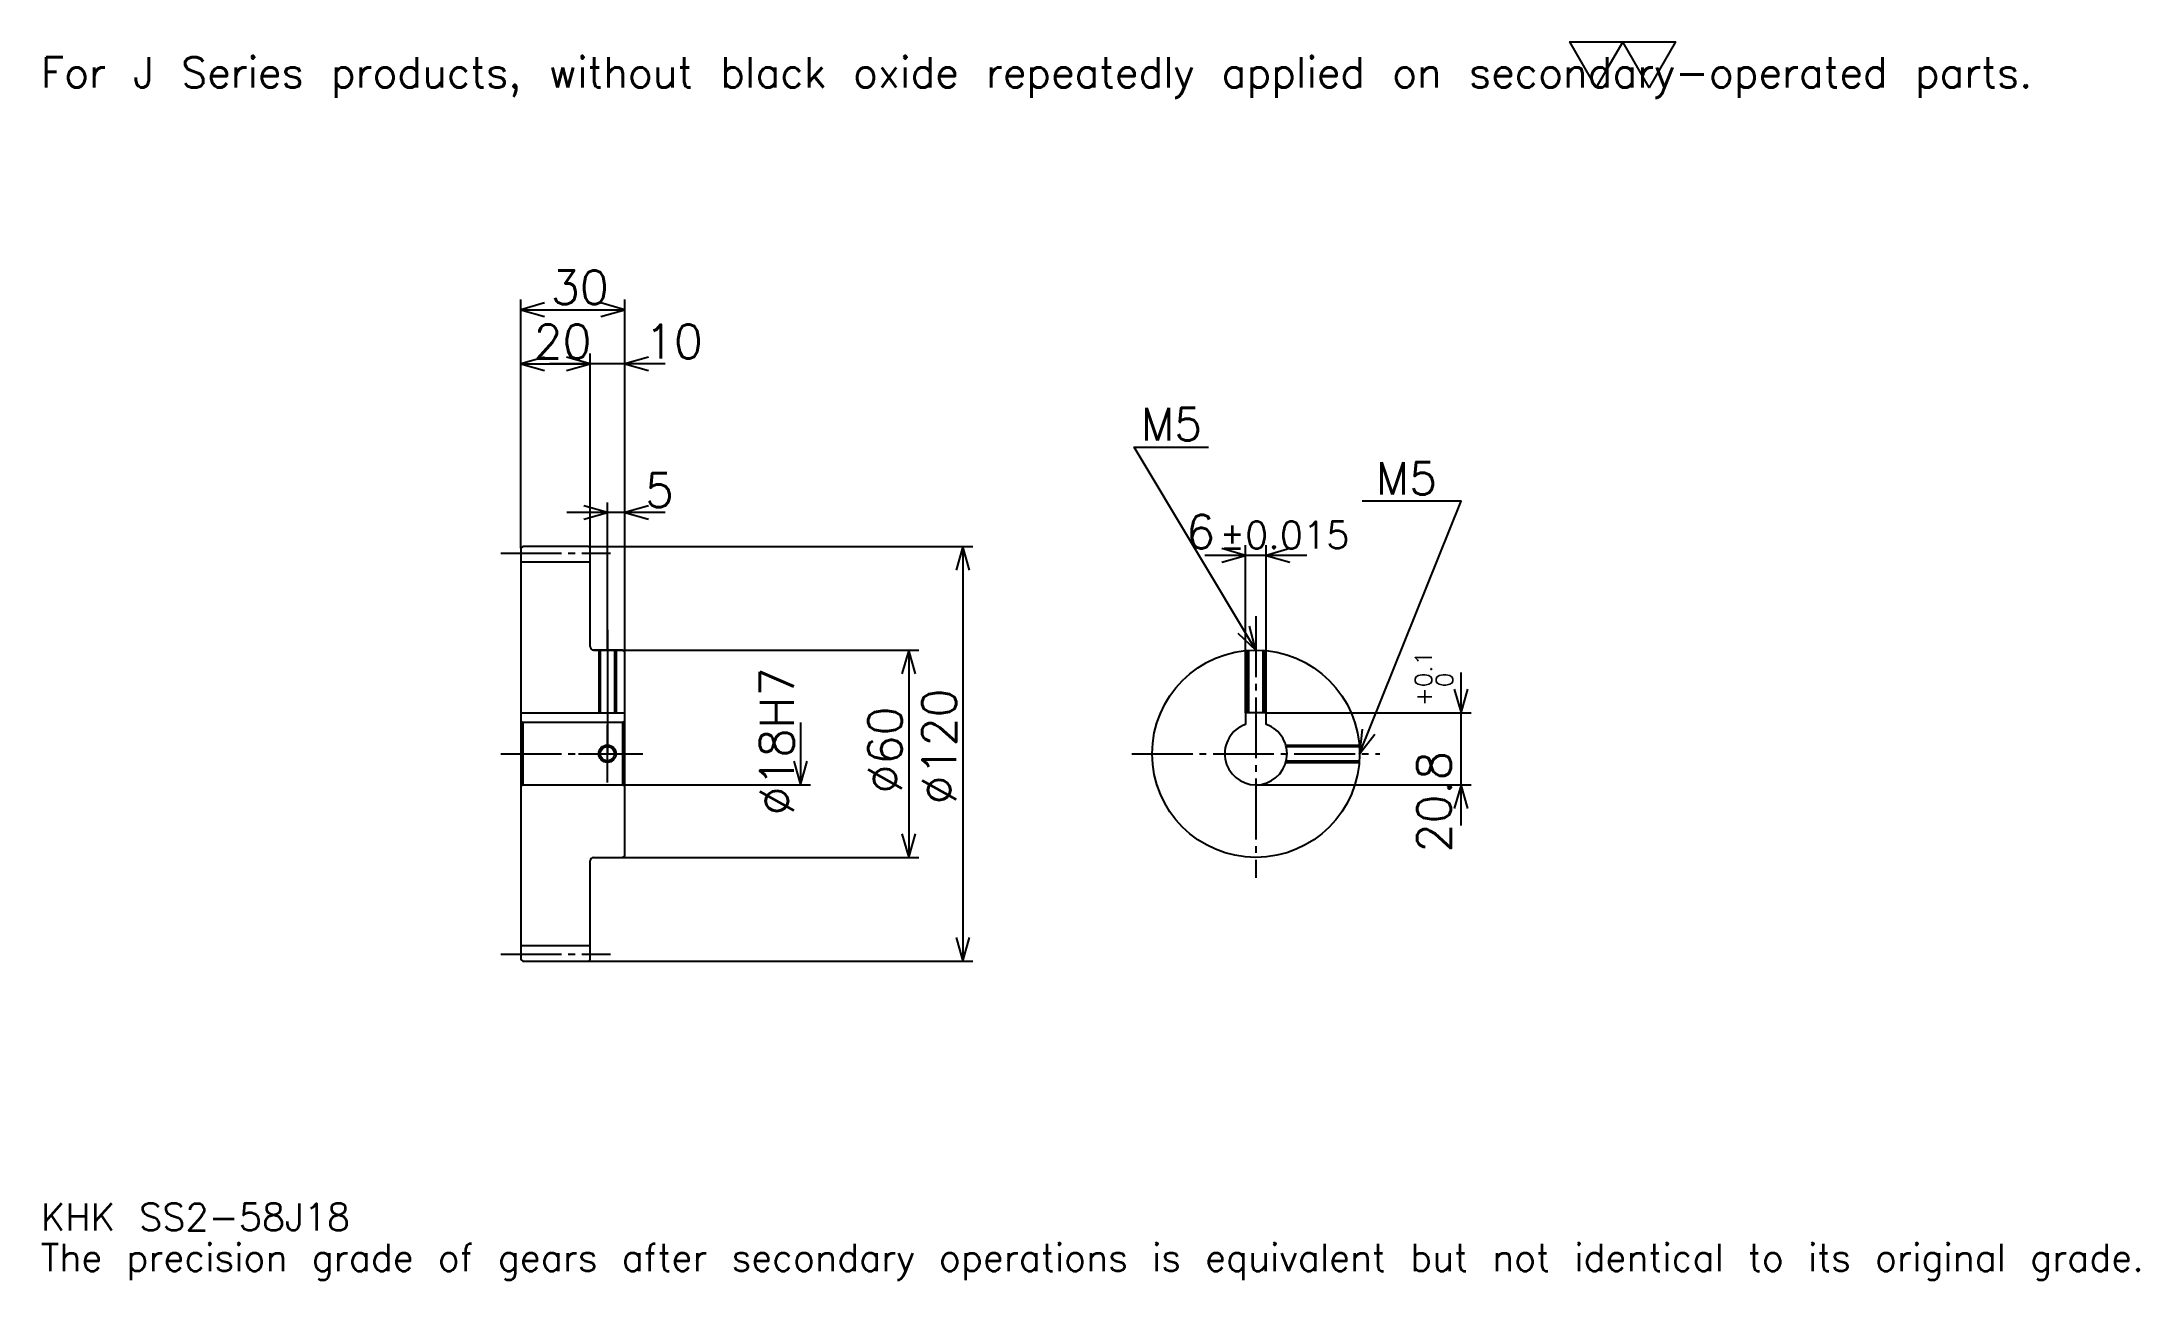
# Model space of a CAD drawing. Extents: x 20 to 627, y 7 to 365.
import ezdxf

# ---------------------------------------------------------------- set-up
doc = ezdxf.new("R2010")
doc.units = 0
doc.linetypes.add('DASHDOT', pattern=[23.478262, 17.608696, -1.956522, 1.956522, -1.956522])
doc.layers.get('0').update_dxf_attribs({"linetype": 'CONTINUOUS'})
doc.layers.add('DASHDOT', color=6, linetype='DASHDOT')
doc.styles.add('KANJI', font='TXT', dxfattribs={"bigfont": 'BIGFONT'})

msp = doc.modelspace()

# ---------------------------------------------------------------- linework, layer by layer
at = {"color": 5}
for p, q in [((158.478271, 219.456512), (158.478271, 290.869568)), ((158.478271, 287.934784), (188.478271, 287.934784)), ((188.478271, 219.456512), (188.478271, 290.869568)), ((178.478271, 219.456512), (178.478271, 275.217377)), ((158.478271, 272.282593), (178.478271, 272.282593)), ((200.217407, 272.282593), (166.739136, 272.282593)), ((183.478271, 219.456512), (183.478271, 232.173904)), ((200.217407, 229.23912), (171.739136, 229.23912)), ((158.478271, 218.956512), (158.478271, 219.456512)), ((177.978271, 219.456512), (188.478271, 219.456512)), ((178.478271, 218.956512), (178.478271, 219.456512)), ((183.478271, 189.456512), (183.478271, 219.456512)), ((183.478271, 189.456512), (183.478271, 219.456512)), ((188.478271, 219.456512), (289.239136, 219.456512)), ((188.478271, 188.956512), (188.478271, 219.456512)), ((286.304352, 219.456512), (286.304352, 99.456512)), ((368.086975, 171.256516), (368.086975, 219.782593)), ((374.086975, 171.256516), (374.086975, 219.782593)), ((385.826111, 216.847809), (356.347839, 216.847809)), ((179.478271, 189.456512), (188.478271, 189.456512)), ((188.478271, 189.456512), (273.586975, 189.456512)), ((270.652191, 189.456512), (270.652191, 129.456512)), ((430.434784, 138.717377), (430.434784, 182.995636)), ((374.086975, 171.256516), (433.369568, 171.256516)), ((239.347839, 168.456512), (239.347839, 150.456512)), ((188.478271, 150.456512), (242.282623, 150.456512)), ((371.086975, 150.456512), (433.369568, 150.456512)), ((179.478271, 129.456512), (188.478271, 129.456512)), ((188.478271, 129.456512), (273.586975, 129.456512)), ((177.978271, 99.456512), (188.478271, 99.456512)), ((188.478271, 99.456512), (289.239136, 99.456512))]:
    msp.add_line(p, q, dxfattribs=at)
at = {"color": 4}
for p, q in [((158.478271, 214.956512), (178.478271, 214.956512)), ((158.478271, 171.256516), (188.478271, 171.256516)), ((158.978271, 168.456512), (158.978271, 150.456512)), ((187.978271, 168.456512), (188.478271, 168.956512)), ((187.978271, 150.456512), (188.478271, 149.956512)), ((158.478271, 103.956512), (178.478271, 103.956512))]:
    msp.add_line(p, q, dxfattribs=at)
at = {"color": 7}
msp.add_lwpolyline([(469.565216, 352.17392), (461.934784, 365.399994), (492.456512, 365.399994), (484.82608, 352.17392), (477.195648, 365.399994), (469.565216, 352.17392)], dxfattribs=at)
at = {"color": 5}
for points in [[(165.326096, 289.891296), (158.478271, 287.934784), (165.326096, 285.978271)], [(181.630447, 285.978271), (188.478271, 287.934784), (181.630447, 289.891296)], [(165.326096, 274.239136), (158.478271, 272.282593), (165.326096, 270.32608)], [(171.630447, 270.32608), (178.478271, 272.282593), (171.630447, 274.239136)], [(171.630447, 270.32608), (178.478271, 272.282593), (171.630447, 274.239136)], [(195.326096, 274.239136), (188.478271, 272.282593), (195.326096, 270.32608)], [(371.086975, 189.456512), (335.869568, 248.152161), (357.391296, 248.152161)], [(176.630447, 227.282593), (183.478271, 229.23912), (176.630447, 231.195648)], [(195.326096, 231.195648), (188.478271, 229.23912), (195.326096, 227.282593)], [(401.086975, 159.456512), (430.434784, 232.5), (401.869568, 232.5)], [(288.260864, 212.608688), (286.304352, 219.456512), (284.347839, 212.608688)], [(361.239136, 214.891296), (368.086975, 216.847809), (361.239136, 218.804337)], [(380.934784, 218.804337), (374.086975, 216.847809), (380.934784, 214.891296)], [(365.886078, 194.321854), (371.086975, 189.456512), (369.241486, 196.335098)], [(272.608704, 182.608688), (270.652191, 189.456512), (268.695679, 182.608688)], [(428.478271, 178.10434), (430.434784, 171.256516), (432.391296, 178.10434)], [(401.824493, 166.54007), (401.086975, 159.456512), (405.455444, 165.081207)], [(237.391327, 157.304337), (239.347839, 150.456512), (241.304352, 157.304337)], [(432.391296, 143.608688), (430.434784, 150.456512), (428.478271, 143.608688)], [(268.695679, 136.304337), (270.652191, 129.456512), (272.608704, 136.304337)], [(284.347839, 106.304337), (286.304352, 99.456512), (288.260864, 106.304337)]]:
    msp.add_lwpolyline(points, dxfattribs=at)
at = {"color": 4}
for points in [[(178.478271, 190.456512), (178.478271, 218.956512), (177.978271, 219.456512), (158.978271, 219.456512), (158.478271, 218.956512), (158.478271, 149.956512)], [(179.478271, 129.456512), (187.978271, 129.456512), (188.478271, 129.956512), (188.478271, 188.956512), (187.978271, 189.456512), (179.478271, 189.456512)], [(180.978271, 189.456512), (180.978271, 171.256516)], [(181.413269, 189.456512), (181.413269, 171.256516)], [(185.543274, 189.456512), (185.543274, 171.256516)], [(185.978271, 189.456512), (185.978271, 171.256516)], [(368.586975, 171.256516), (368.586975, 189.352173)], [(369.021973, 171.256516), (369.021973, 189.385361)], [(373.151978, 171.256516), (373.151978, 189.385361)], [(373.586975, 171.256516), (373.586975, 189.352173)], [(374.086975, 167.941788), (374.086975, 171.256516), (368.086975, 171.256516), (368.086975, 167.941788)], [(158.478271, 149.956512), (158.978271, 150.456512), (187.978271, 150.456512), (187.978271, 168.456512), (158.978271, 168.456512), (158.478271, 168.956512)], [(379.732788, 161.956512), (400.982605, 161.956512)], [(379.846863, 161.521515), (401.015808, 161.521515)], [(379.732788, 156.956512), (400.982605, 156.956512)], [(379.846863, 157.39151), (401.015808, 157.39151)], [(158.478271, 149.956512), (158.478271, 99.956512), (158.978271, 99.456512), (177.978271, 99.456512), (178.478271, 99.956512), (178.478271, 128.456512)]]:
    msp.add_lwpolyline(points, dxfattribs=at)
for centre, radius in [((371.086975, 159.456512), 30), ((183.478271, 159.456512), 2.065)]:
    msp.add_circle(centre, radius, dxfattribs=at)
at = {"color": 7}
msp.add_circle((183.478271, 159.456512), 2.5, dxfattribs=at)
at = {"color": 4}
for centre, radius, start, end in [((179.478271, 190.456512), 1, 180, 270), ((371.086975, 159.456512), 9, 109.471220943, 70.528779057), ((179.478271, 128.456512), 1, 90, 180)]:
    msp.add_arc(centre, radius, start, end, dxfattribs=at)
at = {"layer": 'DASHDOT', "color": 7}
for p, q in [((152.608704, 217.456512), (184.347839, 217.456512)), ((371.086975, 199.23912), (371.086975, 123.586945)), ((183.478271, 189.456512), (183.478271, 159.456512)), ((152.608704, 159.456512), (194.347839, 159.456512)), ((335.217407, 159.456512), (406.956543, 159.456512)), ((152.608704, 101.456512), (184.347839, 101.456512))]:
    msp.add_line(p, q, dxfattribs=at)
for points in [[(183.478271, 195.32608), (183.478271, 165.386948)], [(183.478271, 151.086945), (183.478271, 167.82608)], [(175.108704, 159.456512), (191.847839, 159.456512)]]:
    msp.add_lwpolyline(points, dxfattribs=at)

# ---------------------------------------------------------------- texts
at = {"color": 7, "style": 'KANJI'}
for s, height, p in [('For J Series products, without black oxide repeatedly applied on secondary-operated parts.', 8.804348, (19.565218, 352.17392)), ('30', 9.782609, (167.119568, 289.5)), ('20', 9.782609, (162.119583, 273.847809)), ('10', 9.782609, (194.347839, 273.847809)), ('M5', 9.391305, (337.826111, 250.108688)), ('M5', 9.391305, (405.782593, 234.456512)), ('5', 9.782609, (194.347839, 230.804337)), ('6', 9.782609, (350.893738, 218.804337)), ('%%p0.015', 7.826087, (360.577301, 218.804337)), ('KHK SS2-58J18', 7.826087, (19.565218, 21.52174)), ('The precision grade of gears after secondary operations is equivalent but not identical to its original grade.', 7.826087, (19.565218, 9.782609))]:
    msp.add_text(s, height=height, dxfattribs=at).set_placement(p)
for s, height, p in [('%%c18H7', 9.782609, (237.391327, 141.603256)), ('0.1', 4.891304, (422.021729, 178.704056)), ('0', 4.891304, (428.086945, 178.704056)), ('%%c120', 9.782609, (284.347839, 144.782593)), ('+', 4.891304, (422.021729, 173.2258)), ('%%c60', 9.782609, (268.695679, 147.961945)), ('20.8', 9.782609, (427.5, 130.882782))]:
    msp.add_text(s, height=height, rotation=90, dxfattribs=at).set_placement(p)

doc.saveas('drawing.dxf')
